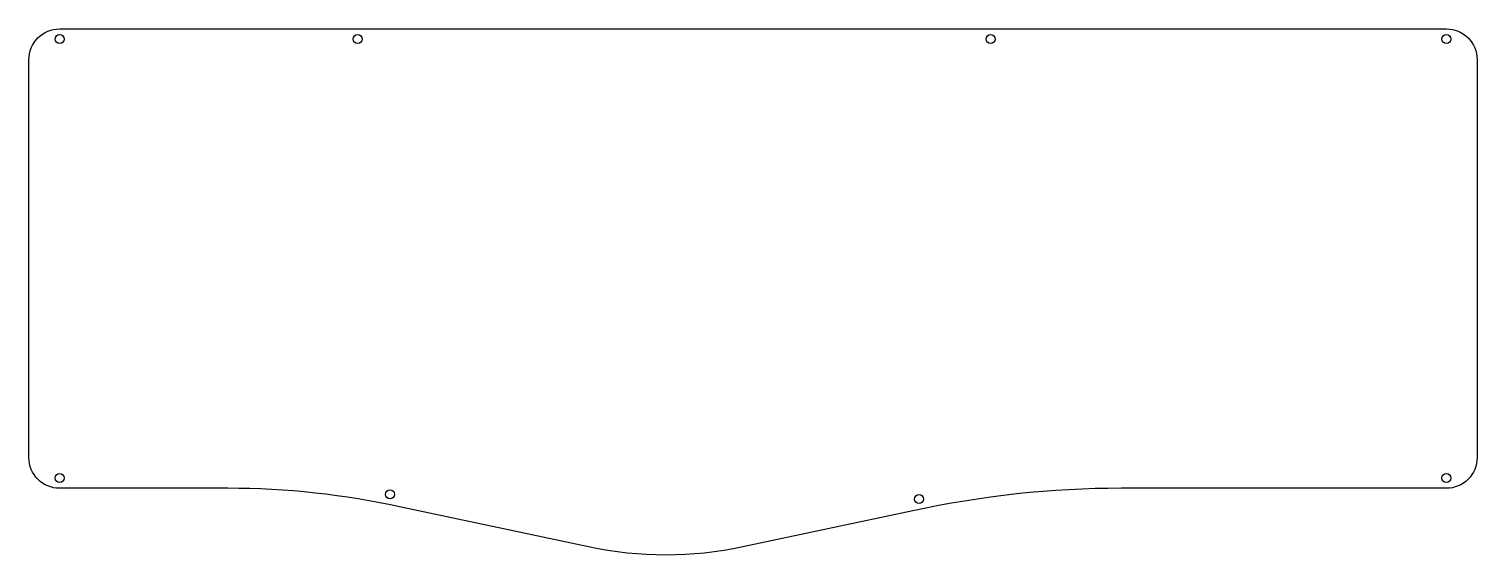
# Model space of a CAD drawing. Header units: millimetres. Extents: x -5 to 349, y -121 to 8.
import ezdxf

# ---------------------------------------------------------------- set-up
doc = ezdxf.new("R2010")
doc.units = ezdxf.units.MM
doc.layers.get('0').update_dxf_attribs({"linetype": 'CONTINUOUS'})

msp = doc.modelspace()

# ---------------------------------------------------------------- linework, layer by layer
msp.add_lwpolyline([(2.61, -104.84, -0.414214), (-4.89, -97.34), (-4.89, 0, -0.415989), (2.61, 7.55), (139.11, 7.55), (154.91, 7.55), (341.41, 7.55, -0.414214), (348.91, 0.05), (348.91, -97.34, -0.414214), (341.41, -104.84), (262.02, -104.84, 0.054039), (211.08, -110.37), (169.54, -119.2, -0.105104), (131.85, -119.2), (86.04, -109.46, 0.054371), (43.73, -104.84)], format="xyb", close=True)
for centre in [(2.61, 5.05), (75.4, 5.05), (230.04, 5.05), (341.41, 5.05), (2.61, -102.34), (341.41, -102.34), (83.33, -106.33), (212.6, -107.49)]:
    msp.add_circle(centre, 1.1)

doc.saveas('drawing.dxf')
